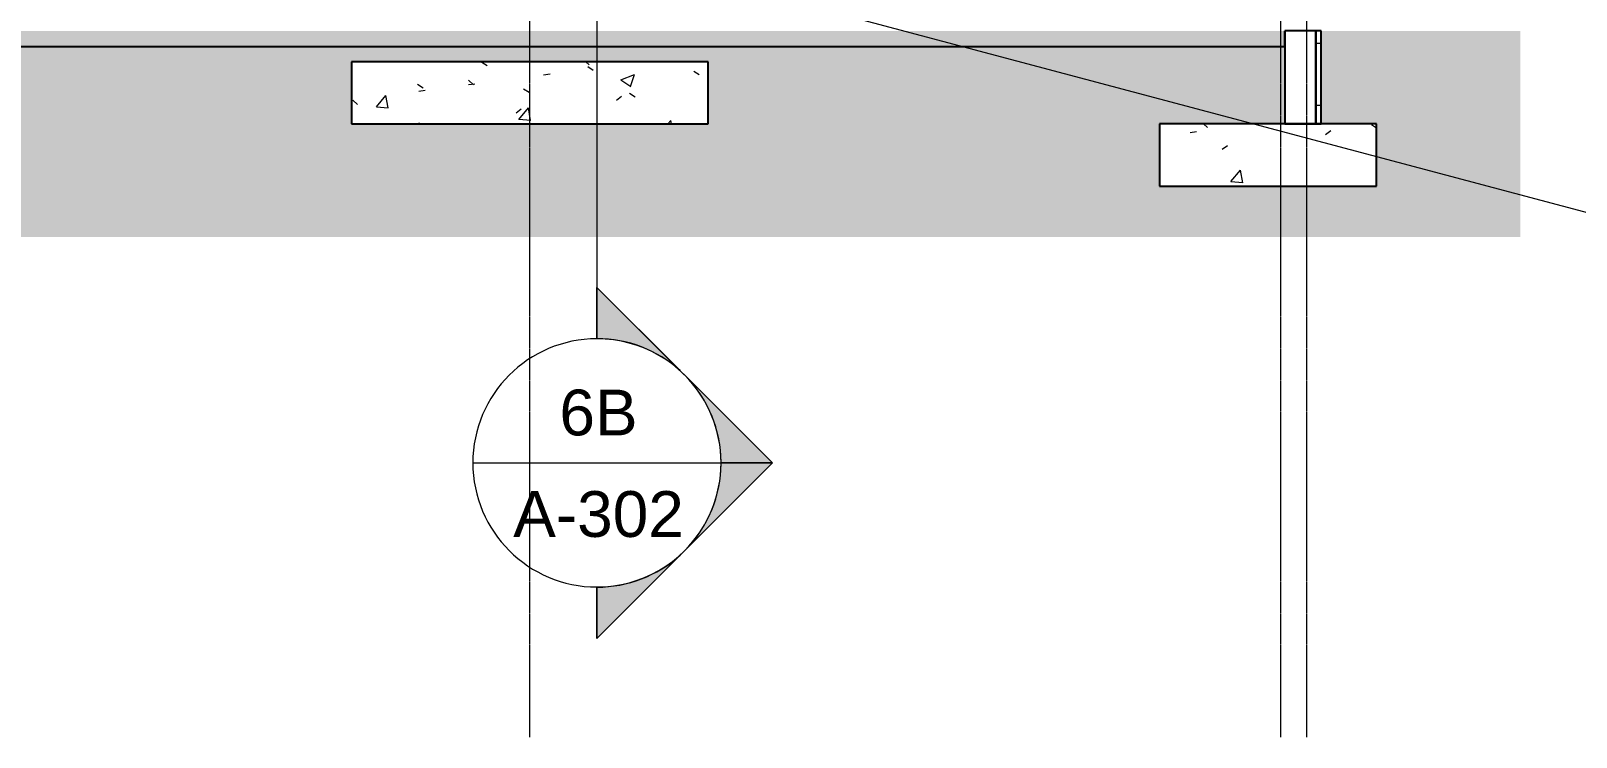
# Model space of a CAD drawing. Header units: inches. Extents: x -23445 to -32, y -314 to 853.
# Drawn here: x -1463 to -866, y -273 to 0 of the extents above; entities that cross this region are included whole.
import ezdxf

# ---------------------------------------------------------------- set-up
doc = ezdxf.new("R2010")
doc.units = ezdxf.units.IN
doc.header["$MEASUREMENT"] = 0
doc.linetypes.add('Grid Line 1_2_', pattern=[0.8749999999999999, 0.4999999999999999, -0.125, 0.125, -0.125])
for name, color, linetype, lineweight in [('A-ANNO-IDEN', 131, 'Continuous', 9), ('A-FLOR', 192, 'Continuous', 9), ('A-FLOR-PATT', 8, 'Continuous', 25), ('A-WALL-PATT', 111, 'Continuous', 25), ('C-TOPO', 7, 'Continuous', 9), ('G-ANNO-SYMB', 111, 'Continuous', 9), ('L-SITE-WALL', 31, 'Continuous', 9), ('S-FNDN', 32, 'Continuous', 9), ('S-GRID', 1, 'Continuous', 9)]:
    doc.layers.add(name, color=color, linetype=linetype, lineweight=lineweight)
doc.styles.add('Arial_2', font='arial.ttf', dxfattribs={"height": 17.70359281437124})
pattern_1 = [(49.99999999999999, (-5032.996, 67.247), (55.08540092433552, -4.819842010399984), [5.76, -63.36]), (355, (-5032.996, 67.247), (-10.65568887076341, 57.76853117995548), [4.608000000000001, -50.688]), (100.451, (-5028.406, 66.846), (44.42946763329039, 52.94866132228842), [4.895, -53.848]), (46.184, (-5032.996, 82.60700000000001), (81.96444173651602, -12.71212223907837), [8.64, -95.04]), (96.636, (-5026.166, 81.548), (71.78149636030851, 74.81237833590787), [7.343, -80.77199999999999]), (351.184, (-5032.996, 82.60700000000001), (71.78194683429966, 74.81243234033883), [6.912000000000001, -76.032]), (21, (-5025.316, 78.767), (45.84207144938917, -30.92146111083851), [5.76, -63.36]), (326, (-5025.316, 78.767), (18.68706418402729, 55.69147629738364), [4.608000000000001, -50.688]), (71.45100000000001, (-5021.496, 76.19), (64.52890835799828, 24.77010932808051), [4.895, -53.848]), (37.50000000000001, (-5032.996, 67.247), (0.933894640541661, 25.56681620382889), [2.534, -47.53899999999999, 2.534, -48.922, -50.88]), (37.50000000000001, (-5032.996, 67.247), (0.933894640541661, 25.56681620382889), [-101.53, 2.534, -48.346]), (7.499999999999999, (-5032.996, 67.247), (20.20403996418253, 30.29130269773347), [2.534, -26.803, 2.534, -46.387, -19.392]), (7.499999999999999, (-5032.996, 67.247), (20.20403996418253, 30.29130269773347), [-78.259, 2.534, -16.858]), (327.5, (-5050.123, 67.247), (40.99778450279307, -1.732402627145404), [2.534, -16.666, 2.534, -57.37, -79.488]), (327.5, (-5050.123, 67.247), (40.99778450279307, -1.732402627145404), [-79.104, 2.534, -76.954]), (317.5, (-5057.803, 67.247), (44.78888311775997, 7.687838582048734), [2.534, -22.426, 2.534, -37.248, -56.448]), (317.5, (-5057.803, 67.247), (44.78888311775997, 7.687838582048734), [-64.742, 2.534, -53.91399999999999])]

# ---------------------------------------------------------------- blocks, each defined once
blk = doc.blocks.new('Struct_Xcel_Sports Complex_rvt-5-Building Section - East_West looking South _ Fieldhouse')
at = {"layer": 'A-FLOR-PATT', "lineweight": 9}
h = blk.add_hatch(dxfattribs=at)
h.set_pattern_fill('FP_63', style=0, pattern_type=2)
h.set_pattern_definition(pattern_1)
h.paths.add_polyline_path([(24152.18500625958, -5.999999999999317), (26272.89022535242, -5.999999999999317), (26272.89022535242, 0), (22066.14022535249, 0), (22066.14022535249, -5.999999999999317), (23875.71100625957, -5.999999999999317)], flags=0)
at = {"layer": 'A-WALL-PATT', "lineweight": 9}
h = blk.add_hatch(dxfattribs=at)
h.set_pattern_fill('FP_63', style=0, pattern_type=2)
h.set_pattern_definition(pattern_1)
h.paths.add_polyline_path([(26284.89022535242, -35.99999999999999), (26284.89022535242, -3.055902197957038e-10), (26272.89022535242, -3.055902197957038e-10), (26272.89022535242, -35.99999999999999)], flags=0)
at = {"layer": 'S-FNDN'}
h = blk.add_hatch(dxfattribs=at)
h.set_pattern_fill('FP_63', color=256, style=0, pattern_type=2)
h.set_pattern_definition(pattern_1)
h.paths.add_polyline_path([(26049.89022535242, -35.99999999999999), (26049.89022535242, -12), (25911.89022535242, -12), (25911.89022535242, -35.99999999999999)], flags=0)
h = blk.add_hatch(dxfattribs=at)
h.set_pattern_fill('FP_63', color=256, style=0, pattern_type=2)
h.set_pattern_definition(pattern_1)
h.paths.add_polyline_path([(26224.39022535242, -59.99999999999999), (26308.39022535242, -59.99999999999999), (26308.39022535242, -35.99999999999999), (26224.39022535242, -35.99999999999999)], flags=0)
at = {"layer": 'A-FLOR', "color": 250, "lineweight": 25}
for p, q in [((26272.89022535242, -5.999999999999999), (26272.89022535242, 0)), ((22066.14022535249, -5.999999999999999), (26272.89022535242, -5.999999999999999))]:
    blk.add_line(p, q, dxfattribs=at)
at = {"layer": 'L-SITE-WALL', "color": 250, "lineweight": 25}
for p, q in [((26272.89022535242, -3.060485198602691e-10), (26272.89022535242, -35.99999999999999)), ((26284.89022535242, -3.060485198602691e-10), (26272.89022535242, -3.060485198602691e-10)), ((26284.89022535242, -35.99999999999999), (26284.89022535242, -3.060485198602691e-10)), ((26272.89022535242, -35.99999999999999), (26284.89022535242, -35.99999999999999))]:
    blk.add_line(p, q, dxfattribs=at)
at = {"layer": 'S-FNDN', "color": 250, "lineweight": 25}
for p, q in [((26049.89022535242, -12), (25911.89022535242, -12)), ((25911.89022535242, -12), (25911.89022535242, -35.99999999999999)), ((26049.89022535242, -35.99999999999999), (26049.89022535242, -12)), ((25911.89022535242, -35.99999999999999), (26049.89022535242, -35.99999999999999)), ((26308.39022535242, -35.99999999999999), (26224.39022535242, -35.99999999999999)), ((26224.39022535242, -35.99999999999999), (26224.39022535242, -59.99999999999999)), ((26308.39022535242, -59.99999999999999), (26308.39022535242, -35.99999999999999)), ((26224.39022535242, -59.99999999999999), (26308.39022535242, -59.99999999999999))]:
    blk.add_line(p, q, dxfattribs=at)
blk = doc.blocks.new('Section - Section Head - Filled-1526-Building Section - East_West looking South _ Fieldhouse')
at = {"layer": 'G-ANNO-SYMB'}
h = blk.add_hatch(color=256, dxfattribs=at)
edge = h.paths.add_edge_path(flags=0)
edge.add_line((22906.36451102587, -210.3516792933649), (22874.15560031259, -178.1427685800909))
edge.add_line((22874.15560031259, -178.1427685800909), (22874.15560031259, -197.9625483920721))
edge.add_arc((22874.15560031259, -246.0250195739995), 48.06247118192778, 47.92160497537708, 90.0000000000004, ccw=False)
h = blk.add_hatch(color=256, dxfattribs=at)
edge = h.paths.add_edge_path(flags=0)
edge.add_arc((22874.15560031259, -246.0250195739998), 47.99999999999991, -1.1368683772161603e-13, 44.99999999999852, ccw=False)
edge.add_line((22922.15560031259, -246.0250195739996), (22942.0378513065, -246.0250195739996))
edge.add_line((22942.0378513065, -246.0250195739996), (22908.09672580955, -212.0838940770454))
h = blk.add_hatch(color=256, dxfattribs=at)
edge = h.paths.add_edge_path(flags=0)
edge.add_line((22908.09672580955, -279.9661450709538), (22942.0378513065, -246.0250195739996))
edge.add_line((22942.0378513065, -246.0250195739996), (22922.15560031259, -246.0250195739996))
edge.add_arc((22874.15560031259, -246.0250195739993), 48.00000000000296, 314.9999999999999, 359.9999999999997, ccw=False)
h = blk.add_hatch(color=256, dxfattribs=at)
edge = h.paths.add_edge_path(flags=0)
edge.add_arc((22874.15560031259, -246.025019574), 48.06247118192715, 269.9999999999998, 312.0783950246225, ccw=False)
edge.add_line((22874.15560031259, -294.0874907559271), (22874.15560031259, -313.9072705679083))
edge.add_line((22874.15560031259, -313.9072705679083), (22906.36451102587, -281.6983598546342))
for p, q in [((22942.0378513065, -246.0250195739996), (22874.15560031259, -178.1427685800914)), ((22874.15560031259, -198.0250195739998), (22874.15560031259, -178.1427685800914)), ((22874.15560031259, -197.9625483920721), (22874.15560031259, -178.1427685800909)), ((22874.15560031259, -178.1427685800909), (22906.36451102587, -210.3516792933649)), ((22908.09672580955, -212.0838940770454), (22942.0378513065, -246.0250195739996)), ((22942.0378513065, -246.0250195739996), (22874.15560031259, -313.9072705679082)), ((22942.0378513065, -246.0250195739996), (22908.09672580955, -279.9661450709538)), ((22922.15560031259, -246.0250195739996), (22942.0378513065, -246.0250195739996)), ((22942.0378513065, -246.0250195739996), (22922.15560031259, -246.0250195739996)), ((22906.36451102587, -281.6983598546342), (22874.15560031259, -313.9072705679083)), ((22874.15560031259, -294.0250195739998), (22874.15560031259, -313.9072705679082)), ((22874.15560031259, -313.9072705679083), (22874.15560031259, -294.0874907559271))]:
    blk.add_line(p, q, dxfattribs=at)
for centre, radius, start, end in [((22874.15560031259, -246.0250195739998), 48.00000000000009, 90.00000000000011, 269.9999999999997), ((22874.15560031259, -246.0250195739995), 48.06247118192778, 47.92160497537667, 90), ((22874.15560031259, -246.0250195739998), 48.00000000000004, 269.9999999999997, 90.00000000000006), ((22874.15560031259, -246.0250195739998), 47.99999999999991, 359.9999999999996, 44.99999999999815), ((22874.15560031259, -246.0250195739993), 48.00000000000296, 314.9999999999995, 359.9999999999994), ((22874.15560031259, -246.025019574), 48.06247118192715, 269.9999999999994, 312.0783950246221)]:
    blk.add_arc(centre, radius, start, end, dxfattribs=at)

msp = doc.modelspace()

# ---------------------------------------------------------------- hatches: boundary and pattern name
at = {"layer": 'A-WALL-PATT', "lineweight": 9}
h = msp.add_hatch(dxfattribs=at)
h.set_pattern_fill('FP_58', color=256, style=0, pattern_type=2)
h.set_pattern_definition([(0, (-5032.996, 67.247), (0, 24), []), (90, (-5032.996, 67.247), (-24, 1.469576158976824e-15), [])])
h.paths.add_polyline_path([(-964.4100106747537, -35.99999999999999), (-964.4100106747537, -3.055902197957038e-10), (-966.4100106747537, -3.055902197957038e-10), (-966.4100106747537, -35.99999999999999)], flags=0)
at = {"layer": 'C-TOPO'}
h = msp.add_hatch(dxfattribs=at)
h.set_pattern_fill('FP_54', color=256, style=0, pattern_type=2)
h.set_pattern_definition([(0, (-5032.996, 67.247), (48, 48), [48, -48]), (0, (-5032.996, 85.24700000000001), (48, 48), [48, -48]), (0, (-5032.996, 103.247), (48, 48), [48, -48]), (90, (-5026.996, 109.247), (-48, 48), [48, -48]), (90, (-5008.996, 109.247), (-48, 48), [48, -48]), (90, (-4990.996, 109.247), (-48, 48), [48, -48])])
h.paths.add_polyline_path([(-5310.907229767618, -79.72007933997246), (-887.323229767615, -79.72007933997246), (-887.323229767615, 0), (-964.4100106747537, -3.055902197957038e-10), (-964.4100106747537, -35.99999999999999), (-942.9100106747683, -35.99999999999999), (-942.9100106747683, -59.99999999999999), (-1026.910010674768, -59.99999999999999), (-1026.910010674768, -35.99999999999999), (-978.4100106747646, -35.99999999999999), (-978.4100106747646, -5.999999999999317), (-1514.035010674768, -5.999999999999317), (-1514.035010674768, -12), (-1490.910010674772, -12), (-1490.910010674772, -35.99999999999999), (-1628.910010674772, -35.99999999999999), (-1628.910010674772, -12), (-1595.785010674768, -12), (-1595.785010674768, -5.999999999999317), (-1863.035010674765, -5.999999999999317), (-1863.035010674765, -12), (-1780.410010674772, -12), (-1780.410010674772, -35.99999999999999), (-1918.410010674772, -35.99999999999999), (-1918.410010674772, -12), (-1944.160010674768, -12), (-1944.160010674768, -5.999999999999317), (-5185.160010674699, -5.999999999999317), (-5185.160010674699, -35.99999999999999), (-5116.160010674488, -35.99999999999999), (-5116.160010674488, -59.99999999999999), (-5236.160010674488, -59.99999999999999), (-5236.160010674488, -35.99999999999999), (-5195.160010674692, -35.99999999999999), (-5195.160010674692, -3.055902197957038e-10), (-5310.907229767618, 0), (-5310.907229767618, -31.39034313218167)], flags=0)
h.paths.add_polyline_path([(-3655.410010674776, -35.99999999999999), (-3655.410010674776, -12), (-3517.410010674772, -12), (-3517.410010674772, -35.99999999999999), (-3652.063229767617, -35.99999999999999)], flags=0)
h.paths.add_polyline_path([(-3944.910010674776, -35.99999999999999), (-3944.910010674776, -12), (-3806.910010674776, -12), (-3806.910010674776, -35.99999999999999), (-3928.537229767615, -35.99999999999999)], flags=0)
h.paths.add_polyline_path([(-4234.410010674772, -35.99999999999999), (-4234.410010674772, -12), (-4096.410010674772, -12), (-4096.410010674772, -35.99999999999999), (-4205.011229767613, -35.99999999999999)], flags=0)
h.paths.add_polyline_path([(-2069.910010674772, -35.99999999999999), (-2207.910010674772, -35.99999999999999), (-2207.910010674772, -12), (-2069.910010674772, -12)], flags=0)
h.paths.add_polyline_path([(-4481.485229767615, -35.99999999999999), (-4515.910010674779, -35.99999999999999), (-4515.910010674779, -12), (-4395.910010674776, -12), (-4395.910010674776, -35.99999999999999)], flags=0)
h.paths.add_polyline_path([(-1339.410010674772, -35.99999999999999), (-1339.410010674772, -12), (-1201.410010674772, -12), (-1201.410010674772, -35.99999999999999)], flags=0)
h.paths.add_polyline_path([(-2359.410010674772, -35.99999999999999), (-2497.410010674772, -35.99999999999999), (-2497.410010674772, -12), (-2359.410010674772, -12)], flags=0)
h.paths.add_polyline_path([(-3365.910010674772, -35.99999999999999), (-3365.910010674772, -12), (-3227.910010674772, -12), (-3227.910010674772, -35.99999999999999)], flags=0)
h.paths.add_polyline_path([(-3076.410010674776, -35.99999999999999), (-3076.410010674776, -12), (-2938.410010674772, -12), (-2938.410010674772, -35.99999999999999)], flags=0)
h.paths.add_polyline_path([(-2648.910010674772, -35.99999999999999), (-2786.910010674772, -35.99999999999999), (-2786.910010674772, -12), (-2648.910010674772, -12)], flags=0)

# ---------------------------------------------------------------- linework, layer by layer
at = {"layer": 'A-ANNO-IDEN', "color": 153}
msp.add_line((-1596.801989475418, 125.3738446696122), (-844.2248382714861, -74.88333697907036), dxfattribs=at)
at = {"layer": 'G-ANNO-SYMB'}
for p, q in [((-1244.4832762121, 545.1570754422744), (-1244.4832762121, -119.0925973580201)), ((-1292.483276212115, -167.09259735802), (-1196.483276212115, -167.09259735802))]:
    msp.add_line(p, q, dxfattribs=at)
at = {"layer": 'L-SITE-WALL', "lineweight": 25}
for p, q in [((-966.4100106747574, -3.060485198602691e-10), (-966.4100106747574, -35.99999999999999)), ((-964.410010674761, -3.060485198602691e-10), (-966.4100106747574, -3.060485198602691e-10)), ((-964.410010674761, -35.99999999999999), (-964.410010674761, -3.060485198602691e-10)), ((-966.4100106747574, -35.99999999999999), (-964.410010674761, -35.99999999999999))]:
    msp.add_line(p, q, dxfattribs=at)
at = {"layer": 'S-GRID', "linetype": 'Grid Line 1_2_'}
for p, q in [((-1270.410010675012, -273.1608068449274), (-1270.410010675012, 671.8918076611269)), ((-1270.410010675012, -273.1608068449274), (-1270.410010675012, 671.8918076611269)), ((-979.9100106750084, -273.1608068449274), (-979.9100106750084, 671.8918076611269)), ((-979.9100106750084, -273.1608068449274), (-979.9100106750084, 671.8918076611269)), ((-969.9100106750084, -273.1608068449274), (-969.9100106750084, 671.8918076611269)), ((-969.9100106750084, -273.1608068449274), (-969.9100106750084, 671.8918076611269))]:
    msp.add_line(p, q, dxfattribs=at)

# ---------------------------------------------------------------- block references
at = {"color": 90, "lineweight": 5}
msp.add_blockref('Struct_Xcel_Sports Complex_rvt-5-Building Section - East_West looking South _ Fieldhouse', (-27251.30023602719, 0), dxfattribs=at)
at = {"layer": 'G-ANNO-SYMB'}
msp.add_blockref('Section - Section Head - Filled-1526-Building Section - East_West looking South _ Fieldhouse', (-24118.63887652472, 78.93242221618858), dxfattribs=at)

# ---------------------------------------------------------------- texts
at = {"layer": 'G-ANNO-SYMB', "char_height": 17.70359281437124, "attachment_point": 2, "line_spacing_factor": 0.9385317878468563, "style": 'Arial_2'}
for s, insert, width in [('6B', (-1243.868536250239, -138.7543482193154), 36.07199999999996), ('A-302', (-1243.868536250239, -178.026836597981), 78.62399999999991)]:
    msp.add_mtext(s, dxfattribs=dict(at, insert=insert, width=width))

doc.saveas('drawing.dxf')
